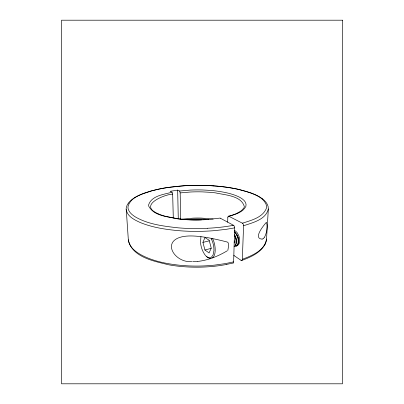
<?xml version="1.0" encoding="UTF-8"?>
<svg xmlns="http://www.w3.org/2000/svg" width="404" height="404" viewBox="0 0 404 404"><rect width="100%" height="100%" fill="white"/><g stroke="black" fill="none" stroke-linecap="round" stroke-linejoin="round"><path stroke-width="0.61" d="M227.689 222.16L227.795 217.584M268.332 209.025C265.781 219.751 252.621 222.649 243.587 225.765L242.314 259.307C251.944 255.651 264.761 250.596 266.534 239.032L268.332 209.025C268.604 204.707 265.509 201.025 262.186 198.637M234.123 255.702L233.815 255.586M238.587 241.324L238.607 241.072A8.131 8.131 0 0 0 238.633 240.284L238.532 239.143A11.736 11.736 0 0 0 237.663 236.183L237.406 235.633A9.837 9.837 0 0 0 236.719 234.507M235.138 246.021L236.239 243.733L236.295 240.244A14.958 14.958 0 0 0 235.239 236.441L234.542 235.022M200.924 236.653L200.541 242.627A26.018 26.018 0 0 0 202.52 250.5C204.005 253.929 206.56 258.126 210.656 258.535M202.924 242.395L204.964 237.507L209.156 240.264L211.252 248.112L209.07 252.949L204.934 249.99L202.924 242.395L209.302 240.819M265.059 244.329C260.292 252.965 250.561 257.207 241.723 260.454A0.768 0.768 0 0 1 241.057 260.297M128.341 203.136C131.376 199.111 135.971 196.652 140.481 194.632A68.236 68.236 0 0 1 144.268 193.117L150.586 191.082L158.833 189.072A161.146 161.146 0 0 1 167.675 187.496L184.088 185.744A216.898 216.898 0 0 1 213.782 185.875M264.362 237.446C266.771 233.482 267.847 226.27 266.463 222.447A1.606 1.606 0 0 0 265.963 222.756C264.024 225.084 252.672 238.506 262.044 239.123M264.287 237.547L263.514 238.35M212.514 257.883C214.842 255.934 215.175 252.576 215.216 249.728A27.321 27.321 0 0 0 212.681 238.653M227.836 250.424L228.447 246.854A22.311 22.311 0 0 0 228.25 243.046C227.962 241.582 225.654 241.925 224.462 241.324C222.427 240.804 220.382 240.314 218.332 239.85C212.352 238.491 206.323 237.305 200.227 236.572C194.854 235.956 189.38 235.613 184.007 236.421C160.332 240.213 174.296 263.009 191.754 261.646M227.154 250.849C218.074 256.277 207.979 260.368 197.394 261.469M237.714 212.938L241.486 210.641L243.839 208.045A3.54 3.54 0 0 0 244.294 206.5C241.279 195.531 224.851 195.051 215.741 192.92A123.796 123.796 0 0 0 210.105 192.314L202.323 191.88A154.323 154.323 0 0 0 190.728 191.991L180.179 192.91L180.689 219.059M234.431 235.406L234.966 236.507A14.892 14.892 0 0 1 236.022 240.314L235.966 243.799L234.865 246.097A2.247 2.247 0 0 1 234.083 246.586L234.209 246.561A2.121 2.121 0 0 0 235.078 246.066A2.131 2.131 0 0 0 236.088 246.061L236.355 245.986A1.98 1.98 0 0 0 236.668 245.874L236.688 245.864A2.459 2.459 0 0 0 237.294 245.455L238.405 243.157L238.471 239.688A14.807 14.807 0 0 0 237.249 235.537A11.075 11.075 0 0 0 235.249 232.492L234.522 231.846M234.249 255.737L241.037 260.317M228.528 216.246A0.722 0.722 0 0 1 228.957 216.337C235.072 214.383 242.743 212.585 245.879 206.363C247.187 201.793 242.324 198.601 238.835 196.859C231.78 193.496 223.998 192.072 216.312 191.016A130.846 130.846 0 0 0 210.459 190.4L202.389 189.966A162.615 162.615 0 0 0 190.36 190.087L179.421 191.031L177.659 190.132L170.2 191.299L171.917 192.218C163.948 194.501 151.727 195.602 148.652 204.722A4.651 4.651 0 0 0 148.722 206.146C153.909 216.115 167.685 216.584 177.346 218.796A131.638 131.638 0 0 0 185.825 219.66L187.719 219.786A128.851 128.851 0 0 0 201.54 219.852M204.934 249.99L211.13 248.379M233.017 263.014L226.169 264.514M232.27 225.493L233.472 225.26L220.291 218.19M181.886 219.185L193.041 218.14A119.604 119.604 0 0 1 201.076 218.064L213.155 219.034M197.263 261.479L192.678 261.671M207.924 219.513L219.862 218.104A0.677 0.677 0 0 1 220.291 218.19M207.035 219.579L206.676 219.599M205.782 219.655L205.601 219.665A152.778 152.778 0 0 1 186.603 219.584L186.411 219.569M207.338 228.316L196.526 228.588A209.822 209.822 0 0 1 178.214 227.841C163.726 226.195 148.485 224.457 135.608 217.069C132.426 215.11 129.063 212.534 128.139 208.716A6.873 6.873 0 0 1 128.018 206.651C130.603 196.42 143.324 193.859 151.889 190.824C164.514 187.446 177.578 185.951 190.617 185.476A222.341 222.341 0 0 1 213.408 185.88C224.77 186.719 236.148 188.345 247.061 191.718C254.389 194.364 263.777 197.273 266.499 205.424A6.55 6.55 0 0 1 266.468 208.111C262.787 217.67 251.157 220.311 242.405 223.2L228.962 216.332M186.022 219.544L184.477 219.423M213.782 185.865L216.65 186.093A187.678 187.678 0 0 1 229.23 187.587L233.234 188.269A135.865 135.865 0 0 1 238.087 189.244L250.884 192.895A54.065 54.065 0 0 1 258.767 196.415A32.694 32.694 0 0 1 262.191 198.632M184.093 219.392L183.517 219.342A127.699 127.699 0 0 1 177.063 218.604L165.716 216.357A51.313 51.313 0 0 1 158.004 213.731M208.459 219.473L208.166 219.448A115.913 115.913 0 0 0 186.603 219.589M158.014 213.706L155.944 212.691A24.907 24.907 0 0 1 155.479 212.433L155.429 212.403M155.373 212.373L155.121 212.226M154.99 212.145C140.637 203.884 165.539 194.243 172.665 194.122L173.296 218.014M206.737 256.686L208.499 257.686L210.09 257.823A3.121 3.121 0 0 0 211.277 257.383L213.08 254.969L213.963 250.485A25.2 25.2 0 0 0 211.746 239.754M211.196 238.335L211.847 239.708M234.254 240.779L234.295 241.4A7.57 7.57 0 0 1 234.199 242.93M128.336 239.819C129.093 247.268 135.986 252.101 142.056 255.373C153.596 261.247 166.504 263.802 179.28 265.201A168.226 168.226 0 0 0 200.389 266.034A173.786 173.786 0 0 0 214.539 265.13L225.624 263.565L233.628 261.848L234.643 227.876L226.386 229.3L214.943 230.598A222.064 222.064 0 0 1 197.864 231.381A215.67 215.67 0 0 1 178.523 230.659C165.504 229.492 152.358 227.487 140.193 222.508C134.572 219.912 127.28 216.524 126.265 209.671L128.336 239.819C131.785 257.328 154.474 261.282 168.801 264.817A142.627 142.627 0 0 0 178.846 266.251L184.911 266.791A170.67 170.67 0 0 0 207.707 266.832A151.434 151.434 0 0 0 226.174 264.529M177.659 190.132L178.285 218.771M227.917 217.554A1.419 1.419 0 0 1 228.386 216.165M126.109 209.671A10.62 10.62 0 0 1 128.381 203.167M233.502 261.878A1.192 1.192 0 0 1 233.088 263.105M233.512 225.21A2.924 2.924 0 0 1 234.492 227.851M237.739 212.999A52.576 52.576 0 0 1 228.452 216.206M234.562 230.548A3.848 3.848 0 0 1 235.163 230.825L236.991 232.431L238.517 235.088A15.019 15.019 0 0 1 239.173 236.961C239.89 239.809 240.269 244.375 237.067 245.794A2.348 2.348 0 0 1 236.688 245.864M266.534 239.032A12.458 12.458 0 0 1 266.327 240.678A14.14 14.14 0 0 1 265.054 244.324M171.983 192.163A2.515 2.515 0 0 1 172.523 194.102M179.487 190.976A2.399 2.399 0 0 1 180.038 192.89M263.347 238.481A4.04 4.04 0 0 1 262.923 238.754L262.878 238.784A3.692 3.692 0 0 1 262.13 239.097M242.208 259.328A1.192 1.192 0 0 1 241.779 260.519M242.445 223.149A2.793 2.793 0 0 1 243.44 225.745M232.275 225.533A187.416 187.416 0 0 1 207.333 228.26M236.088 246.056A2.227 2.227 0 0 0 237.022 245.526L238.133 243.228L238.198 239.754A14.852 14.852 0 0 0 236.976 235.603M234.472 234.921A9.741 9.741 0 0 1 235.239 236.173L235.502 236.724A11.913 11.913 0 0 1 236.37 239.698L236.476 240.845A8.332 8.332 0 0 1 236.411 242.026M234.537 232.108A10.554 10.554 0 0 1 236.941 235.618M342.481 20.2L61.519 20.2L61.519 383.8L342.481 383.8L342.481 20.2"/></g></svg>
